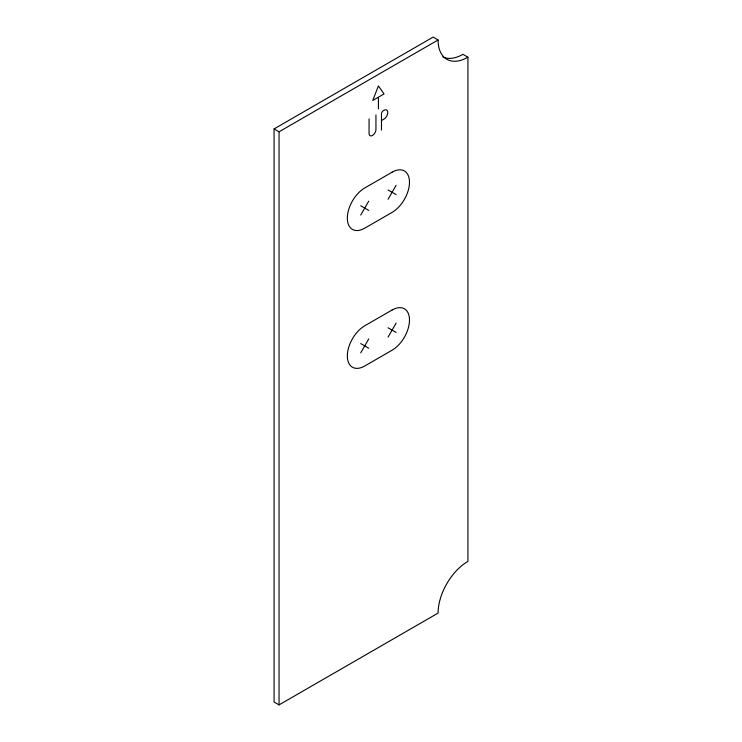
<?xml version="1.0" encoding="UTF-8"?>
<svg xmlns="http://www.w3.org/2000/svg" width="742" height="742" viewBox="0 0 742 742"><rect width="100%" height="100%" fill="white"/><g stroke="black" fill="none" stroke-linecap="round" stroke-linejoin="round"><path stroke-width="1.11" d="M360.714 215.041L368.746 201.128M388.066 199.246L396.107 185.333M360.714 352.858L368.746 338.946M388.066 337.072L396.107 323.16M274.076 128.922L433.115 37.1L438.086 39.975A42.201 24.365 -60 0 0 467.924 57.199L467.924 561.397A42.201 24.365 -60 0 0 438.086 613.077L279.048 704.9L274.076 702.025L274.076 128.922L279.048 131.798L438.086 39.975M378.012 97.406L372.772 100.43L378.411 85.914L384.041 93.928L378.411 97.183L378.411 108.879M381.87 120.334L383.92 119.147A5.426 3.135 -60 0 0 387.76 112.506A5.426 3.135 -60 0 0 383.92 110.289L383.336 110.632A2.634 1.521 -60 0 0 381.471 113.86L381.471 130.082M467.924 57.199L462.952 54.324A42.201 24.365 -60 0 1 442.779 56.902M388.066 189.971L396.107 194.608M360.714 205.766L368.746 210.403M388.066 327.797L396.107 332.435M360.714 343.583L368.746 348.221M375.944 114.899L375.944 129.498A4.869 2.81 -60 0 1 372.503 135.461A4.869 2.81 -60 0 1 369.062 133.477L369.062 118.868M279.048 131.798L279.048 704.9M392.082 172.19L364.73 187.986A24.616 14.209 -60 0 0 347.33 218.129A24.616 14.209 -60 0 0 364.73 228.184L392.082 212.388A24.616 14.209 -60 0 0 409.491 182.244A24.616 14.209 -60 0 0 392.082 172.19M392.082 310.017L364.73 325.803A24.616 14.209 -60 0 0 347.33 355.956A24.616 14.209 -60 0 0 364.73 366.001L392.082 350.215A24.616 14.209 -60 0 0 409.491 320.062A24.616 14.209 -60 0 0 392.082 310.017"/></g></svg>
